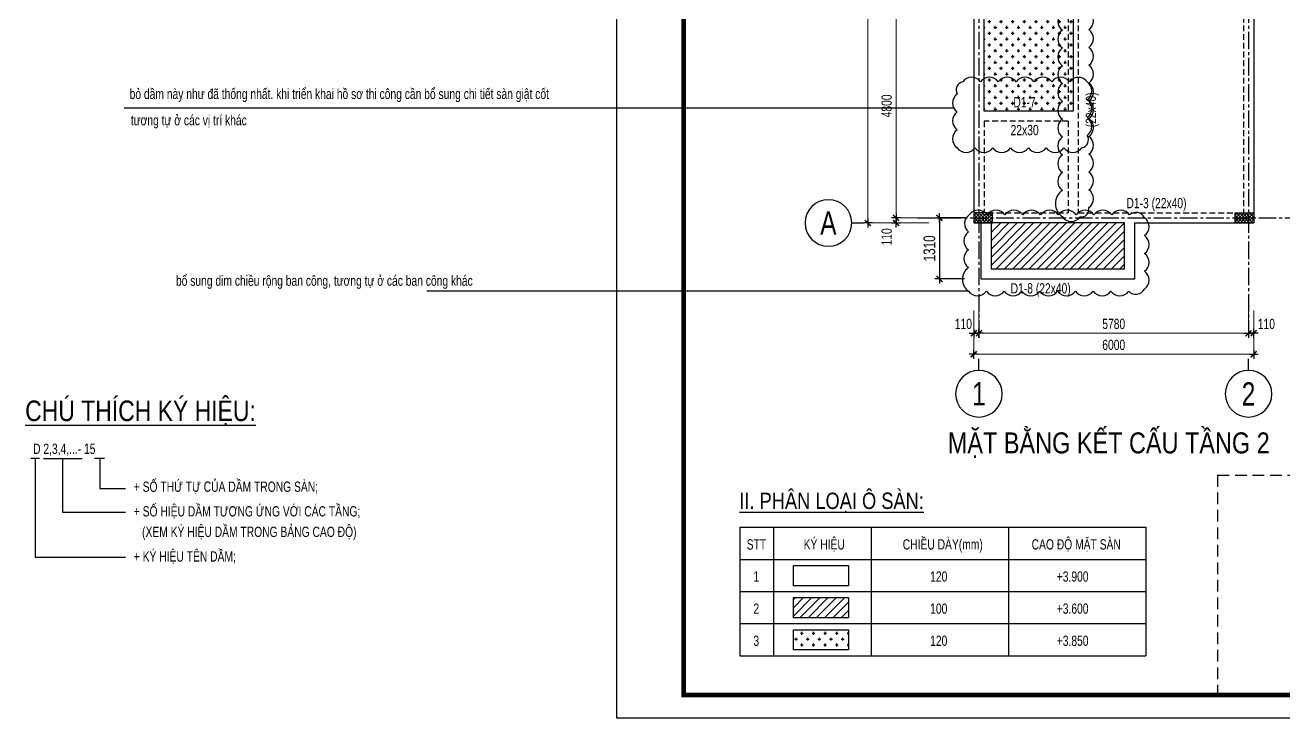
# Model space of a CAD drawing. Header units: millimetres. Extents: x -19243 to 89616, y -10001 to 24115.
# Drawn here: x -19243 to 7738, y -10001 to 4849 of the extents above; entities that cross this region are included whole.
import ezdxf
from ezdxf.enums import TextEntityAlignment as Align

# ---------------------------------------------------------------- set-up
doc = ezdxf.new("R2010")
doc.units = ezdxf.units.MM
doc.header["$MEASUREMENT"] = 0
for name, pattern in [('HIDDEN', [0.375, 0.25, -0.125]), ('Xref Grid A18$0$CENTER2', [1.125, 0.75, -0.125, 0.125, -0.125]), ('Xref Structure Plan 2 (A18)$0$HIDDEN', [0.375, 0.25, -0.125])]:
    doc.linetypes.add(name, pattern=pattern)
doc.layers.get('DEFPOINTS').update_dxf_attribs({"color": 50})
for name, color, linetype in [('02.DIM', 8, 'Continuous'), ('03BORDER', 3, 'Continuous'), ('04.HIDDEN', 8, 'HIDDEN'), ('06.TEXT', 2, 'Continuous'), ('08.TEXTBEAM', 2, 'Continuous'), ('09.COLUMN', 4, 'Continuous'), ('10.HATCH', 9, 'Continuous'), ('11.NOTE', 8, 'Continuous'), ('Xref Column Plan 2 (A18)$0$$0$09.COLUMN', 4, 'Continuous'), ('Xref Column Plan 2 (A18)$0$10.HATCH', 9, 'Continuous'), ('Xref Grid A18$0$01.AXIS', 160, 'Xref Grid A18$0$CENTER2'), ('Xref Grid A18$0$02.DIM', 8, 'Continuous'), ('Xref Structure Plan 2 (A18)$0$03.BORDER', 3, 'Continuous'), ('Xref Structure Plan 2 (A18)$0$04.HIDDEN', 8, 'Xref Structure Plan 2 (A18)$0$HIDDEN'), ('Xref Structure Plan 2 (A18)$0$10.HATCH', 9, 'Continuous')]:
    doc.layers.add(name, color=color, linetype=linetype)
for name, color, linetype, lineweight in [('KHUNGTEN', 7, 'Continuous', 20), ('Xref Column Plan 2 (A18)$0$KHUNGTEN', 7, 'Continuous', 20), ('Xref khung ten  A3 TKCS$0$A-KY HIEU', 34, 'Continuous', 20)]:
    doc.layers.add(name, color=color, linetype=linetype, lineweight=lineweight)
doc.styles.add('ARIAL', font='arial.ttf', dxfattribs={"width": 0.6})
doc.styles.add('SMTEXT', font='3t-unicode.shx', dxfattribs={"width": 0.75})
doc.styles.add('Xref Grid A18$0$BIGTEXT', font='arial.ttf', dxfattribs={"width": 0.8})
doc.styles.add('Xref Grid A18$0$SMTEXT', font='3t-unicode.shx', dxfattribs={"width": 0.75})
doc.dimstyles.new('X1', dxfattribs={"dimtxt": 250, "dimasz": 0.8, "dimexe": 0, "dimexo": 0, "dimgap": 90, "dimtad": 1, "dimdec": 0, "dimzin": 13, "dimdsep": 46, "dimtxsty": 'SMTEXT', "dimblk1": 'CHEO', "dimblk2": 'CHEO', "dimsah": 1, "dimcen": 0, "dimclrd": 256, "dimclre": 256, "dimclrt": 2, "dimadec": 0, "dimazin": 0, "dimtfac": 1, "dimtdec": 0, "dimtix": 1, "dimtmove": 2, "dimatfit": 3, "dimldrblk": 'CHEO', "dimfxl": 1, "dimtolj": 1, "dimtzin": 13, "dimarcsym": 0})
doc.dimstyles.new('Xref Grid A18$0$X1', dxfattribs={"dimtxt": 220, "dimasz": 0.8, "dimexe": 0, "dimexo": 0, "dimgap": 90, "dimtad": 1, "dimdec": 0, "dimzin": 13, "dimdsep": 46, "dimtxsty": 'Xref Grid A18$0$SMTEXT', "dimblk1": 'Xref Grid A18$0$CHEO', "dimblk2": 'Xref Grid A18$0$CHEO', "dimsah": 1, "dimcen": 0, "dimclrd": 256, "dimclre": 256, "dimclrt": 2, "dimadec": 0, "dimazin": 0, "dimtfac": 1, "dimtdec": 0, "dimtix": 1, "dimtmove": 2, "dimatfit": 3, "dimldrblk": 'Xref Grid A18$0$CHEO', "dimfxl": 1, "dimtolj": 1, "dimtzin": 13, "dimarcsym": 0})
pattern_1 = [(135, (-6989.16, 4489.917), (-35.35534, -35.35534), []), (225, (-6989.16, 4489.917), (35.35534, -35.35534), [])]

# ---------------------------------------------------------------- blocks, each defined once
blk = doc.blocks.new('Xref Grid A18$0$CHEO')
at = {"layer": 'Xref Grid A18$0$02.DIM'}
for points in [[(-121, 0), (121, 0)], [(0, 121), (0, -121)]]:
    blk.add_lwpolyline(points, dxfattribs=at)
at = {"layer": 'Xref Grid A18$0$02.DIM', "const_width": 40}
blk.add_lwpolyline([(80, 80), (-80, -81)], dxfattribs=at)
blk = doc.blocks.new('*D508')
at = {"layer": 'DEFPOINTS', "color": 0, "transparency": 16777216}
for p in [(-1076, 4800), (-1076, 0), (-1777, 0)]:
    blk.add_point(p, dxfattribs=at)
at = {"layer": 'Xref Grid A18$0$02.DIM', "lineweight": -2, "transparency": 16777216}
for p, q in [((-1076, 4800), (-1777, 4800)), ((-1777, 4799), (-1777, 1)), ((-1076, 0), (-1777, 0))]:
    blk.add_line(p, q, dxfattribs=at)
at = {"layer": 'Xref Grid A18$0$02.DIM', "lineweight": -2, "transparency": 16777216, "xscale": 0.8, "yscale": 0.8, "zscale": 0.8}
for p, rotation in [((-1777, 4800), 90), ((-1777, 0), 270)]:
    blk.add_blockref('Xref Grid A18$0$CHEO', p, dxfattribs=dict(at, rotation=rotation))
at = {"layer": 'Xref Grid A18$0$02.DIM', "color": 2, "transparency": 16777216, "insert": (-1977, 2400), "char_height": 220, "attachment_point": 5, "rotation": 90, "style": 'Xref Grid A18$0$SMTEXT'}
blk.add_mtext('\\A1;4800', dxfattribs=at)
blk = doc.blocks.new('*D521')
at = {"layer": 'DEFPOINTS', "color": 0, "transparency": 16777216}
for p in [(0, -1983), (5780, -1983), (5780, -2474)]:
    blk.add_point(p, dxfattribs=at)
at = {"layer": 'Xref Grid A18$0$02.DIM', "lineweight": -2, "transparency": 16777216}
for p, q in [((0, -1983), (0, -2474)), ((5780, -1983), (5780, -2474)), ((1, -2474), (5779, -2474))]:
    blk.add_line(p, q, dxfattribs=at)
at = {"layer": 'Xref Grid A18$0$02.DIM', "lineweight": -2, "transparency": 16777216, "xscale": 0.8, "yscale": 0.8, "zscale": 0.8, "rotation": 180}
blk.add_blockref('Xref Grid A18$0$CHEO', (0, -2474), dxfattribs=at)
at = {"layer": 'Xref Grid A18$0$02.DIM', "lineweight": -2, "transparency": 16777216, "xscale": 0.8, "yscale": 0.8, "zscale": 0.8}
blk.add_blockref('Xref Grid A18$0$CHEO', (5780, -2474), dxfattribs=at)
at = {"layer": 'Xref Grid A18$0$02.DIM', "color": 2, "transparency": 16777216, "insert": (2890, -2274), "char_height": 220, "attachment_point": 5, "style": 'Xref Grid A18$0$SMTEXT'}
blk.add_mtext('\\A1;5780', dxfattribs=at)
blk = doc.blocks.new('*D522')
at = {"layer": 'DEFPOINTS', "color": 0, "transparency": 16777216}
for p in [(-2380, 13390), (-1076, 13390), (-1076, -110)]:
    blk.add_point(p, dxfattribs=at)
at = {"layer": 'Xref Grid A18$0$02.DIM', "lineweight": -2, "transparency": 16777216}
for p, q in [((-1076, 13390), (-2380, 13390)), ((-2380, -109), (-2380, 13389)), ((-1076, -110), (-2380, -110))]:
    blk.add_line(p, q, dxfattribs=at)
at = {"layer": 'Xref Grid A18$0$02.DIM', "lineweight": -2, "transparency": 16777216, "xscale": 0.8, "yscale": 0.8, "zscale": 0.8}
for p, rotation in [((-2380, 13390), 90), ((-2380, -110), 270)]:
    blk.add_blockref('Xref Grid A18$0$CHEO', p, dxfattribs=dict(at, rotation=rotation))
at = {"layer": 'Xref Grid A18$0$02.DIM', "color": 2, "transparency": 16777216, "insert": (-2580, 6640), "char_height": 220, "attachment_point": 5, "rotation": 90, "style": 'Xref Grid A18$0$SMTEXT'}
blk.add_mtext('\\A1;13500', dxfattribs=at)
blk = doc.blocks.new('*D523')
at = {"layer": 'DEFPOINTS', "color": 0, "transparency": 16777216}
for p in [(-110, -1983), (0, -1983), (-110, -2474)]:
    blk.add_point(p, dxfattribs=at)
at = {"layer": 'Xref Grid A18$0$02.DIM', "lineweight": -2, "transparency": 16777216}
for p, q in [((-110, -1983), (-110, -2474)), ((0, -1983), (0, -2474)), ((-111, -2474), (-112, -2474)), ((0, -2474), (-110, -2474)), ((1, -2474), (2, -2474))]:
    blk.add_line(p, q, dxfattribs=at)
at = {"layer": 'Xref Grid A18$0$02.DIM', "lineweight": -2, "transparency": 16777216, "xscale": 0.8, "yscale": 0.8, "zscale": 0.8}
blk.add_blockref('Xref Grid A18$0$CHEO', (-110, -2474), dxfattribs=at)
at = {"layer": 'Xref Grid A18$0$02.DIM', "lineweight": -2, "transparency": 16777216, "xscale": 0.8, "yscale": 0.8, "zscale": 0.8, "rotation": 180}
blk.add_blockref('Xref Grid A18$0$CHEO', (0, -2474), dxfattribs=at)
at = {"layer": 'Xref Grid A18$0$02.DIM', "color": 2, "transparency": 16777216, "insert": (-333, -2274), "char_height": 220, "attachment_point": 5, "style": 'Xref Grid A18$0$SMTEXT'}
blk.add_mtext('\\A1;110', dxfattribs=at)
blk = doc.blocks.new('*D524')
at = {"layer": 'DEFPOINTS', "color": 0, "transparency": 16777216}
for p in [(5780, -1983), (5890, -1983), (5890, -2474)]:
    blk.add_point(p, dxfattribs=at)
at = {"layer": 'Xref Grid A18$0$02.DIM', "lineweight": -2, "transparency": 16777216}
for p, q in [((5780, -1983), (5780, -2474)), ((5890, -1983), (5890, -2474)), ((5779, -2474), (5778, -2474)), ((5780, -2474), (5890, -2474)), ((5891, -2474), (5892, -2474))]:
    blk.add_line(p, q, dxfattribs=at)
at = {"layer": 'Xref Grid A18$0$02.DIM', "lineweight": -2, "transparency": 16777216, "xscale": 0.8, "yscale": 0.8, "zscale": 0.8}
blk.add_blockref('Xref Grid A18$0$CHEO', (5780, -2474), dxfattribs=at)
at = {"layer": 'Xref Grid A18$0$02.DIM', "lineweight": -2, "transparency": 16777216, "xscale": 0.8, "yscale": 0.8, "zscale": 0.8, "rotation": 180}
blk.add_blockref('Xref Grid A18$0$CHEO', (5890, -2474), dxfattribs=at)
at = {"layer": 'Xref Grid A18$0$02.DIM', "color": 2, "transparency": 16777216, "insert": (6162, -2274), "char_height": 220, "attachment_point": 5, "style": 'Xref Grid A18$0$SMTEXT'}
blk.add_mtext('\\A1;110', dxfattribs=at)
blk = doc.blocks.new('*D525')
at = {"layer": 'DEFPOINTS', "color": 0, "transparency": 16777216}
for p in [(-110, -1983), (5890, -1983), (5890, -2924)]:
    blk.add_point(p, dxfattribs=at)
at = {"layer": 'Xref Grid A18$0$02.DIM', "lineweight": -2, "transparency": 16777216}
for p, q in [((-110, -1983), (-110, -2924)), ((5890, -1983), (5890, -2924)), ((-109, -2924), (5889, -2924))]:
    blk.add_line(p, q, dxfattribs=at)
at = {"layer": 'Xref Grid A18$0$02.DIM', "lineweight": -2, "transparency": 16777216, "xscale": 0.8, "yscale": 0.8, "zscale": 0.8, "rotation": 180}
blk.add_blockref('Xref Grid A18$0$CHEO', (-110, -2924), dxfattribs=at)
at = {"layer": 'Xref Grid A18$0$02.DIM', "lineweight": -2, "transparency": 16777216, "xscale": 0.8, "yscale": 0.8, "zscale": 0.8}
blk.add_blockref('Xref Grid A18$0$CHEO', (5890, -2924), dxfattribs=at)
at = {"layer": 'Xref Grid A18$0$02.DIM', "color": 2, "transparency": 16777216, "insert": (2890, -2724), "char_height": 220, "attachment_point": 5, "style": 'Xref Grid A18$0$SMTEXT'}
blk.add_mtext('\\A1;6000', dxfattribs=at)
blk = doc.blocks.new('*D527')
at = {"layer": 'DEFPOINTS', "color": 0, "transparency": 16777216}
for p in [(-1076, 0), (-1777, -110), (-1076, -110)]:
    blk.add_point(p, dxfattribs=at)
at = {"layer": 'Xref Grid A18$0$02.DIM', "lineweight": -2, "transparency": 16777216}
for p, q in [((-1777, 1), (-1777, 2)), ((-1076, 0), (-1777, 0)), ((-1777, 0), (-1777, -110)), ((-1076, -110), (-1777, -110)), ((-1777, -111), (-1777, -112))]:
    blk.add_line(p, q, dxfattribs=at)
at = {"layer": 'Xref Grid A18$0$02.DIM', "lineweight": -2, "transparency": 16777216, "xscale": 0.8, "yscale": 0.8, "zscale": 0.8}
for p, rotation in [((-1777, 0), 270), ((-1777, -110), 90)]:
    blk.add_blockref('Xref Grid A18$0$CHEO', p, dxfattribs=dict(at, rotation=rotation))
at = {"layer": 'Xref Grid A18$0$02.DIM', "color": 2, "transparency": 16777216, "insert": (-1977, -408), "char_height": 220, "attachment_point": 5, "rotation": 90, "style": 'Xref Grid A18$0$SMTEXT'}
blk.add_mtext('\\A1;110', dxfattribs=at)
blk = doc.blocks.new('Xref Grid A18$0$_Axis name')
at = {"layer": 'Xref Grid A18$0$02.DIM'}
blk.add_line((0, 2.5), (0, 0), dxfattribs=at)
blk.add_circle((0, 7.5), 5, dxfattribs=at)
at = {"layer": 'Xref Grid A18$0$02.DIM', "style": 'Xref Grid A18$0$BIGTEXT', "width": 0.75}
blk.add_attdef('.', text='', height=5, dxfattribs=at).set_placement((0, 7.5), align=Align.MIDDLE)
blk = doc.blocks.new('Xref khung ten  A3 TKCS')
at = {"layer": 'DEFPOINTS', "color": 125}
blk.add_lwpolyline([(-57730.37, -13938.76), (-57310.37, -13938.76), (-57310.37, -13641.76), (-57730.37, -13641.76)], close=True, dxfattribs=at)
at = {"layer": 'Xref khung ten  A3 TKCS$0$A-KY HIEU', "color": 0, "const_width": 1.02}
blk.add_lwpolyline([(-57716.02, -13933.85), (-57716.02, -13646.66), (-57315.38, -13646.66), (-57315.38, -13933.85)], close=True, dxfattribs=at)
blk = doc.blocks.new('CHEO')
at = {"layer": '02.DIM'}
for points in [[(-121, 0), (121, 0)], [(0, 121), (0, -121)]]:
    blk.add_lwpolyline(points, dxfattribs=at)
at = {"layer": '02.DIM', "const_width": 40}
blk.add_lwpolyline([(80, 80), (-80, -81)], dxfattribs=at)
blk = doc.blocks.new('*D196')
at = {"layer": '02.DIM', "lineweight": -2, "transparency": 16777216}
for p, q in [((894, 718), (356, 718)), ((356, 717), (356, -591)), ((894, -592), (356, -592))]:
    blk.add_line(p, q, dxfattribs=at)
at = {"layer": 'DEFPOINTS', "color": 0, "transparency": 16777216}
for p in [(894, 718), (356, -592), (894, -592)]:
    blk.add_point(p, dxfattribs=at)
at = {"layer": '02.DIM', "lineweight": -2, "transparency": 16777216, "xscale": 0.8, "yscale": 0.8, "zscale": 0.8}
for p, rotation in [((356, 718), 90), ((356, -592), 270)]:
    blk.add_blockref('CHEO', p, dxfattribs=dict(at, rotation=rotation))
at = {"layer": '02.DIM', "color": 2, "transparency": 16777216, "insert": (141, 63), "char_height": 250, "attachment_point": 5, "rotation": 90, "style": 'SMTEXT'}
blk.add_mtext('\\A1;1310', dxfattribs=at)
blk = doc.blocks.new('Xref Grid A18')
at = {"layer": 'Xref Grid A18$0$01.AXIS', "ltscale": 500}
for p, q in [((0, 15804.1), (0, -2571.1)), ((5780, 15804.1), (5780, -2571.1)), ((-1314.9, 0), (7123.7, 0))]:
    blk.add_line(p, q, dxfattribs=at)
ref = blk.add_blockref('Xref Grid A18$0$_Axis name', (-2477.1, -110), dxfattribs=dict(xscale=-100.0000000000003, yscale=100.0000000000003, zscale=100, rotation=90))
ref.add_attrib('.', 'A', dxfattribs={"layer": 'Xref Grid A18$0$02.DIM', "height": 500, "style": 'Xref Grid A18$0$BIGTEXT', "width": 0.75}).set_placement((-3227.1, -110), align=Align.MIDDLE)
ref = blk.add_blockref('Xref Grid A18$0$_Axis name', (0, -3020.9), dxfattribs=dict(xscale=-100, yscale=100, zscale=100, rotation=180))
ref.add_attrib('.', '1', dxfattribs={"layer": 'Xref Grid A18$0$02.DIM', "height": 500, "style": 'Xref Grid A18$0$BIGTEXT', "width": 0.75}).set_placement((0, -3770.9), align=Align.MIDDLE)
ref = blk.add_blockref('Xref Grid A18$0$_Axis name', (5780, -3020.9), dxfattribs=dict(xscale=-100, yscale=100, zscale=100, rotation=180))
ref.add_attrib('.', '2', dxfattribs={"layer": 'Xref Grid A18$0$02.DIM', "height": 500, "style": 'Xref Grid A18$0$BIGTEXT', "width": 0.75}).set_placement((5780, -3770.9), align=Align.MIDDLE)
at = {"layer": 'Xref Grid A18$0$02.DIM'}
for base, p1, p2, angle, picture, middle in [((-2380.3, 13390), (-1076.1, -110), (-1076.1, 13390), 90, '*D522', (-2580.3, 6640)), ((-1776.6, 0), (-1076.1, 4800), (-1076.1, 0), 270, '*D508', (-1976.6, 2400))]:
    dim = blk.add_linear_dim(base=base, p1=p1, p2=p2, angle=angle, dimstyle='Xref Grid A18$0$X1', dxfattribs=at)
    dim.commit()
    dim.dimension.update_dxf_attribs({"geometry": picture, "text_midpoint": middle})
dim = blk.add_linear_dim(base=(-1776.6, -110), p1=(-1076.1, 0), p2=(-1076.1, -110), angle=270, dimstyle='Xref Grid A18$0$X1', dxfattribs=at)
dim.commit()
dim.dimension.update_dxf_attribs({"geometry": '*D527', "text_midpoint": (-1976.6, -408.2), "dimtype": 128})
for base, p1, p2, picture, middle in [((-110, -2474.3), (0, -1983.4), (-110, -1983.4), '*D523', (-333.1, -2274.3)), ((5890, -2474.3), (5780, -1983.4), (5890, -1983.4), '*D524', (6162, -2274.3))]:
    dim = blk.add_linear_dim(base=base, p1=p1, p2=p2, dimstyle='Xref Grid A18$0$X1', dxfattribs=at)
    dim.commit()
    dim.dimension.update_dxf_attribs({"geometry": picture, "text_midpoint": middle, "dimtype": 128})
for base, p1, p2, picture, middle in [((5890, -2924.2), (-110, -1983.4), (5890, -1983.4), '*D525', (2890, -2724.2)), ((5780, -2474.3), (0, -1983.4), (5780, -1983.4), '*D521', (2890, -2274.3))]:
    dim = blk.add_linear_dim(base=base, p1=p1, p2=p2, dimstyle='Xref Grid A18$0$X1', dxfattribs=at)
    dim.commit()
    dim.dimension.update_dxf_attribs({"geometry": picture, "text_midpoint": middle})
blk = doc.blocks.new('Xref Column Plan 2 (A18)')
at = {"layer": 'Xref Column Plan 2 (A18)$0$10.HATCH'}
h = blk.add_hatch(dxfattribs=at)
h.set_pattern_fill('ANSI37', color=256, scale=400, angle=90)
h.set_pattern_definition(pattern_1)
h.paths.add_polyline_path([(290, -110), (290, 110), (-110, 110), (-110, -110)])
h = blk.add_hatch(dxfattribs=at)
h.set_pattern_fill('ANSI37', color=256, scale=400, angle=90)
h.set_pattern_definition(pattern_1)
h.paths.add_polyline_path([(5490, -110), (5490, 110), (5890, 110), (5890, -110)])
at = {"layer": 'Xref Column Plan 2 (A18)$0$$0$09.COLUMN'}
for points in [[(290, -110), (290, 110), (-110, 110), (-110, -110)], [(5490, -110), (5490, 110), (5890, 110), (5890, -110)]]:
    blk.add_lwpolyline(points, close=True, dxfattribs=at)
at = {"layer": 'Xref Column Plan 2 (A18)$0$KHUNGTEN'}
blk.add_blockref('Xref Grid A18', (0, 0), dxfattribs=at)
blk = doc.blocks.new('Xref Structure Plan 2 (A18)')
at = {"layer": 'Xref Structure Plan 2 (A18)$0$10.HATCH'}
h = blk.add_hatch(dxfattribs=at)
h.set_pattern_fill('CROSS', color=256, scale=500)
h.set_pattern_definition([(0, (-3480, 300), (125, 125), [62.5, -187.5]), (90, (-3448.75, 268.75), (-125, 125), [62.5, -187.5])])
h.paths.add_polyline_path([(2020, 4690), (110, 4690), (110, 2290), (2020, 2290)])
h = blk.add_hatch(dxfattribs=at)
h.set_pattern_fill('ANSI31', color=256, scale=1000)
h.paths.add_polyline_path([(260, -110), (260, -1090), (3120, -1090), (3120, -110)])
at = {"layer": 'Xref Structure Plan 2 (A18)$0$03.BORDER'}
for p, q in [((-110, 4690), (-110, 110)), ((5890, 4690), (5890, -110))]:
    blk.add_line(p, q, dxfattribs=at)
for points in [[(110, 4690), (2020, 4690), (2020, 2290), (110, 2290), (110, 4690)], [(40, -110), (40, -1310), (3340, -1310), (3340, -110), (5890, -110)]]:
    blk.add_lwpolyline(points, dxfattribs=at)
at = {"layer": 'Xref Structure Plan 2 (A18)$0$03.BORDER', "elevation": 0}
blk.add_lwpolyline([(3120, -1090), (3120, -110), (260, -110), (260, -1090), (3120, -1090)], dxfattribs=at)
at = {"layer": 'Xref Structure Plan 2 (A18)$0$04.HIDDEN', "ltscale": 500}
for p, q in [((1910, 4690), (1910, 2290)), ((2130, 4690), (2130, 110)), ((5670, 4690), (5670, 110)), ((110, 2070), (110, 110)), ((1910, 2070), (110, 2070)), ((1910, 2070), (1910, 110))]:
    blk.add_line(p, q, dxfattribs=at)
for points in [[(190, 110), (1910, 110)], [(2130, 110), (5590, 110)]]:
    blk.add_lwpolyline(points, dxfattribs=at)
at = {"layer": 'Xref Structure Plan 2 (A18)$0$04.HIDDEN'}
blk.add_blockref('Xref Column Plan 2 (A18)', (0, 0), dxfattribs=at)

msp = doc.modelspace()

# ---------------------------------------------------------------- hatches: boundary and pattern name
at = {"layer": '10.HATCH'}
h = msp.add_hatch(dxfattribs=at)
h.set_pattern_fill('ANSI31', color=256, scale=1000)
h.set_pattern_definition([(45, (0, 435.75), (-88.3883, 88.3883), [])])
h.paths.add_polyline_path([(-2775.5, -7424), (-1591.6, -7424), (-1591.6, -7857.9), (-2775.5, -7857.9)])
h = msp.add_hatch(dxfattribs=at)
h.set_pattern_fill('CROSS', color=256, scale=500)
h.set_pattern_definition([(0, (0, 435.75), (125, 125), [62.5, -187.5]), (90, (31.25, 404.5), (-125, 125), [62.5, -187.5])])
h.paths.add_polyline_path([(-2775.5, -8112.8), (-1591.6, -8112.8), (-1591.6, -8546.6), (-2775.5, -8546.6)])

# ---------------------------------------------------------------- linework, layer by layer
at = {"layer": '03BORDER'}
for p, q in [((-3923.8, -5915.4, 405331.3), (4780.5, -5915.4, 405331.3)), ((-3923.8, -5915.4, 405331.3), (-3923.8, -8670.5, 405331.3)), ((-3202.2, -5915.4, 405331.3), (-3202.2, -8670.5, 405331.3)), ((-1109.7, -5915.4, 405331.3), (-1109.7, -8670.5, 405331.3)), ((-1109.7, -5915.4, 405331.3), (-1109.7, -8670.5, 405331.3)), ((1835.4, -5915.4, 405331.3), (1835.4, -8670.5, 405331.3)), ((1835.4, -5915.4, 405331.3), (1835.4, -8670.5, 405331.3)), ((4780.5, -5915.4, 405331.3), (4780.5, -8670.5, 405331.3)), ((-3923.8, -6604.2, 405331.3), (4780.5, -6604.2, 405331.3)), ((-3923.8, -7293, 405331.3), (4780.5, -7293, 405331.3)), ((-3923.8, -7981.7, 405331.3), (4780.5, -7981.7, 405331.3)), ((-3923.8, -8670.5, 405331.3), (4780.5, -8670.5, 405331.3))]:
    msp.add_line(p, q, dxfattribs=at)
at = {"layer": '03BORDER', "elevation": 405331.3}
for points in [[(-2775.5, -6735.3), (-1591.6, -6735.3), (-1591.6, -7169.1), (-2775.5, -7169.1)], [(-2775.5, -7424), (-1591.6, -7424), (-1591.6, -7857.9), (-2775.5, -7857.9)], [(-2775.5, -8112.8), (-1591.6, -8112.8), (-1591.6, -8546.6), (-2775.5, -8546.6)]]:
    msp.add_lwpolyline(points, close=True, dxfattribs=at)
at = {"layer": '04.HIDDEN', "ltscale": 1000}
for q in [(17752.4, -4795.3), (6318.9, -9510.8)]:
    msp.add_line((6318.9, -4795.3), q, dxfattribs=at)
at = {"layer": '09.COLUMN'}
for p, q in [((-18933.2, -4440.4, -55272.4), (-19121.7, -4440.4, -55272.4)), ((-18847.7, -4440.4, -55272.4), (-18023, -4440.4, -55272.4)), ((-17546.1, -4440.4, -55272.4), (-17754.9, -4440.4, -55272.4))]:
    msp.add_line(p, q, dxfattribs=at)
at = {"layer": '11.NOTE'}
for p, q in [((-19027.4, -4440.4, -55272.4), (-19027.4, -6553.8, -55272.4)), ((-18442.1, -4440.4, -55272.4), (-18442.1, -5591.4, -55272.4)), ((-17646.1, -4440.4, -55272.4), (-17646.1, -5086.7, -55272.4)), ((-17646.1, -5086.7, -55272.4), (-17091.7, -5086.7, -55272.4)), ((-18442.1, -5591.4, -55272.4), (-17091.7, -5591.4, -55272.4)), ((-19027.4, -6553.8, -55272.4), (-17091.7, -6553.8, -55272.4))]:
    msp.add_line(p, q, dxfattribs=at)
at = {"layer": 'DEFPOINTS', "color": 6}
for p, q in [((664.6, 3067.7), (-17121.8, 3067.7)), ((979.7, -855), (-10636.4, -855))]:
    msp.add_line(p, q, dxfattribs=at)
msp.add_lwpolyline([(2990.5, 5124.3, 0.5205671), (2990.5, 4742.6, 0.5205671), (2990.5, 4360.9, 0.5205671), (2990.5, 3979.1, 0.5205671), (2990.5, 3597.4, 0.5205671), (2990.5, 3215.7, 0.5205671), (2990.5, 2834, 0.5205671), (2990.5, 2452.3, 0.5205671), (2990.5, 2070.6, 0.5205671), (2990.5, 1688.9, 0.5205671), (2990.5, 1307.2, 0.5205671), (2990.5, 739.1, 0.5205671), (3372.2, 739.1, 0.5205671), (3556.1, 936.8, 0.5205671), (3556.1, 1318.5, 0.5205671), (3556.1, 1700.3, 0.5205671), (3556.1, 2082, 0.5205671), (3556.1, 2463.7, 0.5205671), (3556.1, 2845.4, 0.5205671), (3556.1, 3227.1, 0.5205671), (3556.1, 3608.8, 0.5205671), (3556.1, 3990.5, 0.5205671), (3556.1, 4372.2, 0.5205671), (3556.1, 4753.9, 0.5205671), (3556.1, 5135.7, 0.5205671)], format="xyb", dxfattribs=at)
for points in [[(735.3, 2219.8, 0.5205671), (1117, 2219.8, 0.5205671), (1498.7, 2219.8, 0.5205671), (1880.4, 2219.8, 0.5205671), (2262.1, 2219.8, 0.5205671), (2643.8, 2219.8, 0.5205671), (3025.5, 2219.8, 0.5205671), (3407.2, 2219.8, 0.5205671), (3523.5, 2485.3, 0.5205671), (3523.5, 2867, 0.5205671), (3523.5, 3248.7, 0.5205671), (3523.5, 3630.5, 0.5205671), (3144.5, 3633.2, 0.5205671), (2762.8, 3633.2, 0.5205671), (2381.1, 3633.2, 0.5205671), (1999.4, 3633.2, 0.5205671), (1617.7, 3633.2, 0.5205671), (1236, 3633.2, 0.5205671), (854.2, 3633.2, 0.5205671), (735.3, 3370.5, 0.5205671), (735.3, 2988.8, 0.5205671), (735.3, 2607.1, 0.5205671)], [(979.7, -855, 0.5205671), (1361.4, -855, 0.5205671), (1743.2, -855, 0.5205671), (2124.9, -855, 0.5205671), (2506.6, -855, 0.5205671), (2888.3, -855, 0.5205671), (3270, -855, 0.5205671), (3651.7, -855, 0.5205671), (4033.4, -855, 0.5205671), (4415.1, -855, 0.5205671), (4750.8, -808.9, 0.5205671), (4750.8, -427.2, 0.5205671), (4750.8, -45.5, 0.5205671), (4750.8, 336.2, 0.5205671), (4750.8, 717.9, 0.5205671), (4431.4, 780.2, 0.5205671), (4049.7, 780.2, 0.5205671), (3668, 780.2, 0.5205671), (3286.3, 780.2, 0.5205671), (2904.5, 780.2, 0.5205671), (2522.8, 780.2, 0.5205671), (2141.1, 780.2, 0.5205671), (1759.4, 780.2, 0.5205671), (1377.7, 780.2, 0.5205671), (996, 780.2, 0.5205671), (979.7, 414.7, 0.5205671), (979.7, 33, 0.5205671), (979.7, -348.7, 0.5205671)]]:
    msp.add_lwpolyline(points, format="xyb", close=True, dxfattribs=at)

# ---------------------------------------------------------------- block references
at = {"layer": 'KHUNGTEN', "xscale": 100, "yscale": 100, "zscale": 100}
msp.add_blockref('Xref khung ten  A3 TKCS', (5766472.4, 1383874.5), dxfattribs=at)
at = {"layer": 'KHUNGTEN'}
msp.add_blockref('Xref Structure Plan 2 (A18)', (1202.1, 717.7), dxfattribs=at)

# ---------------------------------------------------------------- texts
at = {"layer": '06.TEXT', "color": 4, "style": 'ARIAL', "width": 0.8}
for s, height, p in [('%%UCHÚ THÍCH KÝ HIỆU:', 440, (-19243.4, -3639.2, -55272.4)), ('MẶT BẰNG KẾT CẤU TẦNG 2', 450, (535.4, -4332)), ('%%UII. PHÂN LOẠI Ô SÀN:', 350, (-3933.5, -5523.4, 405331.3))]:
    msp.add_text(s, height=height, dxfattribs=at).set_placement(p)
at = {"layer": '06.TEXT', "style": 'SMTEXT', "width": 0.75}
msp.add_text('D 2,3,4,...- 15', height=220, dxfattribs=at).set_placement((-19073.6, -4233.2, -55272.4), align=Align.MIDDLE_LEFT)
for s, p in [('+ SỐ THỨ TỰ CỦA DẦM TRONG SÀN;', (-16914.9, -5155.8, -55272.4)), ('+ SỐ HIỆU DẦM TƯƠNG ỨNG VỚI CÁC TẦNG;', (-16914.9, -5683.8, -55272.4)), ('(XEM KÝ HIỆU DẦM TRONG BẢNG CAO ĐỘ)', (-16737.4, -6123.8, -55272.4)), ('STT', (-3775.9, -6392.3, 405331.3)), ('KÝ HIỆU ', (-2555, -6392.3, 405331.3)), ('CHIỀU DÀY(mm)', (-430.7, -6392.3, 405331.3)), ('CAO ĐỘ MẶT SÀN', (2332.4, -6392.3, 405331.3)), ('+ KÝ HIỆU TÊN DẦM;', (-16914.9, -6651.8, -55272.4)), ('1', (-3631.6, -7081.1, 405331.3)), ('120', (157.1, -7081.1, 405331.3)), ('+3.900', (2870.7, -7081.1, 405331.3)), ('2', (-3631.6, -7769.8, 405331.3)), ('100', (157.1, -7769.8, 405331.3)), ('+3.600', (2870.7, -7769.8, 405331.3)), ('3', (-3631.6, -8458.6, 405331.3)), ('120', (157.1, -8458.6, 405331.3)), ('+3.850', (2870.7, -8458.6, 405331.3))]:
    msp.add_text(s, height=220, dxfattribs=at).set_placement(p)
at = {"layer": '08.TEXTBEAM', "style": 'SMTEXT', "width": 0.75}
for s, p in [('bỏ dầm này như đã thống nhất. khi triển khai hồ sơ thi công cần bổ sung chi tiết sàn giật cốt', (-17004.2, 3265.5)), ('D1-7', (1939.8, 3087.2)), ('tương tự ở các vị trí khác', (-16978, 2701.3)), ('22x30', (1881.5, 2489.5)), ('D1-3 (22x40)', (4364.4, 924)), ('bổ sung dim chiều rộng ban công, tương tự ở các ban công khác', (-16011.6, -738.7)), ('D1-8 (22x40)', (1882.1, -903.2))]:
    msp.add_text(s, height=220, dxfattribs=at).set_placement(p)
msp.add_text('(22x40)', height=220, rotation=90, dxfattribs=at).set_placement((3713.2, 2659.3))

# ---------------------------------------------------------------- dimensions: what is measured, and where the dimension line sits
at = {"layer": '02.DIM'}
dim = msp.add_linear_dim(base=(355.7, -592.3), p1=(894, 717.7), p2=(894, -592.3), angle=270, dimstyle='X1', dxfattribs=at)
dim.commit()
dim.dimension.update_dxf_attribs({"geometry": '*D196', "text_midpoint": (140.7, 62.7)})

doc.saveas('drawing.dxf')
